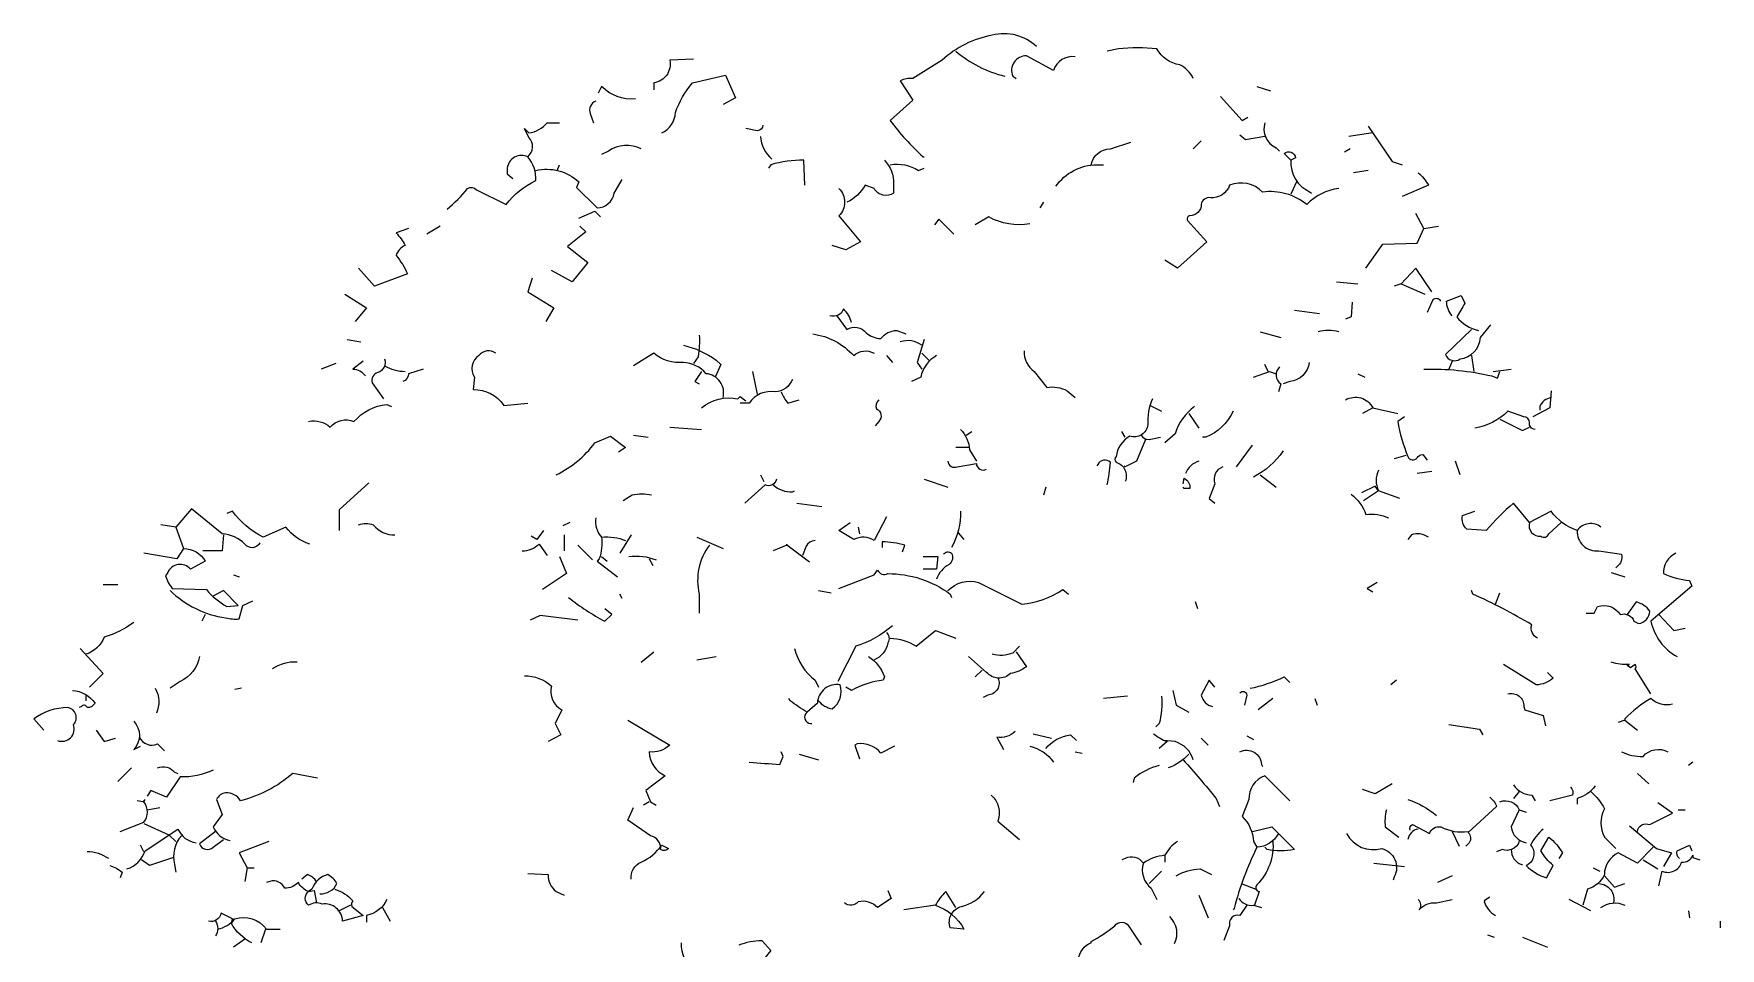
# Model space of a CAD drawing. Header units: millimetres. Extents: x 343.9 to 346.9, y 2593.57 to 2597.43.
# Drawn here: x 343.9 to 346.903, y 2595.806 to 2597.435 of the extents above; entities that cross this region are included whole.
import ezdxf

# ---------------------------------------------------------------- set-up
doc = ezdxf.new("R2010")
doc.units = ezdxf.units.MM
doc.header["$LTSCALE"] = 10
doc.layers.add('Vegetais', color=94, linetype='Continuous')

msp = doc.modelspace()

# ---------------------------------------------------------------- linework, layer by layer
at = {"layer": 'Vegetais'}
for points in [[(345.6858, 2597.4118, 0.259125), (345.6069, 2597.432, 0.14621), (345.5179, 2597.3875), (345.4654, 2597.3551, 0.140045), (345.4431, 2597.3511), (345.4654, 2597.3167), (345.4249, 2597.2803, 0.045349), (345.4836, 2597.2156), (345.4856, 2597.2156)], [(345.9649, 2597.3551, 0.166656), (345.9406, 2597.3794, -0.236053), (345.9001, 2597.4077, 0.059021), (345.8314, 2597.4077), (345.8112, 2597.4037)], [(345.0751, 2597.3895), (345.0326, 2597.3875, -0.433228), (345.0043, 2597.3471), (345.0043, 2597.3349)], [(345.5422, 2597.4037, 0.120178), (345.6292, 2597.3592)], [(345.7545, 2597.3936, 0.374222), (345.7161, 2597.3693), (345.6676, 2597.3956, 0.538727), (345.6433, 2597.3592), (345.6494, 2597.3551)], [(345.0184, 2597.2581, 0.2836), (345.0427, 2597.2945, -0.086777), (345.073, 2597.3471), (345.1317, 2597.3612), (345.1499, 2597.3208), (345.1276, 2597.3086)], [(344.9719, 2597.3187, -0.22728), (344.9113, 2597.341), (344.9052, 2597.3289)], [(344.9012, 2597.3147, 0.4142), (344.891, 2597.2925), (344.8971, 2597.2763)], [(344.6362, 2597.1226, 0.057129), (344.6726, 2597.159, -0.369919), (344.6888, 2597.157), (344.7414, 2597.1307, -0.117401), (344.794, 2597.1731, 0.20253), (344.7798, 2597.2156, 0.429047), (344.7818, 2597.25), (344.7738, 2597.2662), (344.7818, 2597.2581, 0.195877), (344.8142, 2597.2763), (344.8364, 2597.2763)], [(345.1984, 2597.2722, -0.4142), (345.1883, 2597.2621), (345.1681, 2597.2662)], [(346.0923, 2597.2763, 0.386597), (346.1125, 2597.2318), (346.1185, 2597.2257)], [(344.982, 2597.2298, 0.27121), (344.9234, 2597.2257), (344.9113, 2597.2197)], [(345.1944, 2597.252, 0.207977), (345.2146, 2597.2116)], [(345.7828, 2597.2015, -0.35463), (345.8172, 2597.2298), (345.8536, 2597.2419)], [(344.7798, 2597.2156, 0.520645), (344.7434, 2597.1954), (344.7434, 2597.1853), (344.7535, 2597.1772)], [(345.2732, 2597.1651), (345.2712, 2597.2095, 0.072388), (345.2126, 2597.2015), (345.2085, 2597.1954)], [(345.4148, 2597.2095, -0.207474), (345.431, 2597.1671), (345.431, 2597.1509, -0.433868), (345.3966, 2597.159), (345.3804, 2597.1651, -0.162277), (345.3481, 2597.1347)], [(345.4249, 2597.2015, -0.185669), (345.4755, 2597.1913), (345.4856, 2597.1954)], [(345.7202, 2597.163, -0.24263), (345.793, 2597.2015), (345.8051, 2597.2015)], [(346.1388, 2597.2095), (346.1266, 2597.2217, -0.586716), (346.1469, 2597.2136), (346.1388, 2597.2095)], [(346.1388, 2597.2095, 0.32309), (346.1731, 2597.1529), (346.1752, 2597.1509)], [(344.794, 2597.1913, -0.247086), (344.8708, 2597.1711), (344.8668, 2597.161), (344.9032, 2597.1246, 0.369919), (344.9335, 2597.1509), (344.9477, 2597.1752)], [(346.3653, 2597.1873, -0.082748), (346.3835, 2597.1651), (346.3369, 2597.1448)], [(345.3339, 2597.159, -0.416656), (345.3339, 2597.1104), (345.3723, 2597.0639), (345.346, 2597.0498), (345.3218, 2597.0579)], [(346.2237, 2597.159, 0.171967), (346.1671, 2597.1307, 0.200745), (346.0882, 2597.1529, 0.302124), (346.0296, 2597.1651, -0.343094), (345.9952, 2597.1428, 0.4142), (345.979, 2597.1307, -0.4142), (345.9588, 2597.1104, 0.618027), (345.9547, 2597.1024), (345.9891, 2597.0639), (345.9365, 2597.0174), (345.9143, 2597.0316)], [(344.5675, 2597.0882), (344.5452, 2597.0801, -0.077301), (344.5614, 2597.0579, 0.209167), (344.5452, 2597.0397, -0.073669), (344.5655, 2597.0073), (344.5068, 2596.9851), (344.4785, 2597.0174)], [(345.6736, 2597.0963, -0.17128), (345.6008, 2597.1084), (345.5766, 2597.0943)], [(346.4057, 2596.9588, 0.442368), (346.3915, 2596.9608), (346.3814, 2596.9386)], [(346.4259, 2596.9325, -0.178864), (346.4158, 2596.9588), (346.4421, 2596.9689), (346.4482, 2596.9547, 0.010635), (346.434, 2596.9305, 0.164948), (346.4724, 2596.9062)], [(345.3562, 2596.9204, 0.135742), (345.342, 2596.9446, -0.4142), (345.3177, 2596.9325)], [(345.3299, 2596.9325), (345.3481, 2596.9082, -0.388977), (345.3824, 2596.9022, 0.178864), (345.4087, 2596.892, -0.243835), (345.437, 2596.9062), (345.4532, 2596.9001)], [(345.2874, 2596.9001, -0.175232), (345.3602, 2596.8617, -0.323349), (345.3966, 2596.8658)], [(346.2237, 2596.9042, 0.112473), (346.1873, 2596.9042)], [(346.4603, 2596.9082), (346.4138, 2596.8637, 0.489075), (346.4401, 2596.8556, 0.354019), (346.4765, 2596.8941), (346.4947, 2596.9163)], [(344.7232, 2596.8658, 0.401794), (344.6929, 2596.8617, 0.4142), (344.6848, 2596.8233), (344.6827, 2596.801, -0.260452), (344.7373, 2596.7727), (344.7798, 2596.7768)], [(345.0569, 2596.8799, -0.099014), (345.1155, 2596.8536), (345.1236, 2596.8455), (345.1135, 2596.8233)], [(345.0852, 2596.8981, -0.055374), (345.0832, 2596.8597), (345.0751, 2596.8476)], [(345.4815, 2596.8799, 0.250641), (345.4431, 2596.886)], [(345.6635, 2596.8698, 0.248367), (345.6817, 2596.8334), (345.704, 2596.8051, -0.162277), (345.7404, 2596.799), (345.7545, 2596.7869)], [(344.4866, 2596.8516), (344.4684, 2596.8374, -0.259125), (344.4906, 2596.8253)], [(344.525, 2596.8556, -0.4142), (344.5129, 2596.8314, 0.4142), (344.5028, 2596.8132), (344.523, 2596.7849)], [(344.525, 2596.8435, 0.128769), (344.5614, 2596.8334)], [(345.1276, 2596.7869, 0.462555), (345.0973, 2596.8294, 0.199997), (345.0569, 2596.8496, -0.211655), (345.0043, 2596.8658), (344.9679, 2596.8435)], [(345.5078, 2596.8617, 0.211838), (345.4795, 2596.8233), (345.4633, 2596.8152)], [(346.1185, 2596.8415, 0.471924), (346.1206, 2596.8112), (346.1165, 2596.797)], [(346.1711, 2596.8496, -0.354019), (346.1367, 2596.8152), (346.1246, 2596.8112)], [(344.5938, 2596.8374), (344.5675, 2596.8294, -0.310577), (344.5574, 2596.8152)], [(345.251, 2596.8192, -0.290726), (345.2207, 2596.797, 0.300995), (345.1742, 2596.7768), (345.158, 2596.7768)], [(346.3754, 2596.8374, -0.065994), (346.4967, 2596.8253), (346.5068, 2596.8213), (346.5109, 2596.8334)], [(345.0892, 2596.7687, -0.223526), (345.1539, 2596.7849), (345.158, 2596.7889), (345.1681, 2596.7808)], [(345.2308, 2596.797, 0.062256), (345.2429, 2596.7768), (345.2631, 2596.7828)], [(345.4047, 2596.7828, 0.302765), (345.4006, 2596.7667, -0.544022), (345.4047, 2596.7444), (345.3986, 2596.7363)], [(345.892, 2596.7849, 0.12587), (345.884, 2596.7384, -0.472687), (345.8516, 2596.7181, 0.225525), (345.8273, 2596.6817, 0.4142), (345.8273, 2596.6716, -0.453766), (345.8435, 2596.6372)], [(346.2358, 2596.7828, -0.427887), (346.2844, 2596.7687), (346.3289, 2596.7586)], [(346.6019, 2596.7869, 0.25296), (346.5816, 2596.7707), (346.5816, 2596.7646)], [(344.3895, 2596.7444, -0.236053), (344.4279, 2596.7343, -0.326447), (344.4704, 2596.7444, -0.184021), (344.5291, 2596.7748), (344.5371, 2596.7707)], [(345.9669, 2596.7707, 0.162277), (345.9325, 2596.7222), (345.9143, 2596.706)], [(346.0356, 2596.7626, -0.19191), (345.9871, 2596.7161), (345.981, 2596.7161)], [(346.341, 2596.7525), (346.3289, 2596.7444, 0.056015), (346.3471, 2596.6817, 0.618027), (346.3632, 2596.6797, -0.236053), (346.3733, 2596.6858), (346.3814, 2596.6757)], [(346.5735, 2596.7303, -0.45993), (346.5634, 2596.7424, 0.4142), (346.5533, 2596.7525), (346.525, 2596.7626, -0.153275), (346.4664, 2596.7323)], [(345.5503, 2596.7303, -0.178864), (345.5665, 2596.6939), (345.5786, 2596.6736)], [(345.8718, 2596.7202, 0.276978), (345.886, 2596.7121), (345.9062, 2596.7161)], [(344.8304, 2596.6494, 0.122345), (344.8991, 2596.706), (344.9274, 2596.7181), (344.9537, 2596.6979), (344.9416, 2596.6898)], [(346.1246, 2596.6918, -0.126114), (346.072, 2596.6453)], [(345.528, 2596.6736, 0.509216), (345.5442, 2596.6635), (345.5786, 2596.6696, 0.566177), (345.5968, 2596.6595)], [(345.8112, 2596.6312, 0.048889), (345.8172, 2596.6716, 0.526016), (345.795, 2596.6676), (345.793, 2596.6656)], [(345.975, 2596.6736, 0.236053), (345.9507, 2596.6514)], [(346.0174, 2596.6635, 0.4142), (346.0033, 2596.6332), (345.9932, 2596.6069), (346.0033, 2596.5988)], [(345.2227, 2596.6413, -0.480621), (345.2025, 2596.6312), (345.1661, 2596.5988)], [(345.2166, 2596.6312, 0.193741), (345.251, 2596.619), (345.255, 2596.6211)], [(345.9467, 2596.6332), (345.9487, 2596.6433, -0.302765), (345.9588, 2596.6251), (345.9487, 2596.6251), (345.9467, 2596.6271)], [(346.2945, 2596.6575, 0.224854), (346.2945, 2596.6211), (346.2682, 2596.6029)], [(345.0002, 2596.613, 0.118042), (344.9659, 2596.613), (344.9497, 2596.6029)], [(346.2459, 2596.615, -0.143997), (346.2722, 2596.5786, -0.146759), (346.3127, 2596.5725)], [(346.5634, 2596.5644), (346.5351, 2596.5988, 0.041733), (346.4866, 2596.5503), (346.4522, 2596.5523, -0.265564), (346.4441, 2596.5766), (346.4664, 2596.5847)], [(344.3026, 2596.528, -0.568253), (344.2763, 2596.526, 0.175797), (344.2358, 2596.5442), (344.1812, 2596.5887), (344.1529, 2596.5564), (344.1266, 2596.5604)], [(344.3915, 2596.526, -0.163284), (344.3491, 2596.5564), (344.3086, 2596.5382, -0.113754), (344.254, 2596.5847), (344.2439, 2596.5806)], [(344.9012, 2596.5725, 0.236053), (344.9113, 2596.5382, -0.099014), (344.9072, 2596.4997), (344.9032, 2596.4957), (344.9396, 2596.4674)], [(345.4188, 2596.5746), (345.3966, 2596.5321, 0.274826), (345.3602, 2596.5341), (345.3339, 2596.5503), (345.3541, 2596.5644)], [(345.5503, 2596.5847, -0.148178), (345.5341, 2596.52)], [(346.6484, 2596.5503, -0.162277), (346.6019, 2596.5847), (346.5634, 2596.5644, 0.541992), (346.5837, 2596.5402, 0.523941), (346.5978, 2596.5442), (346.6201, 2596.5644)], [(344.4785, 2596.5604, -0.162277), (344.5048, 2596.5604, 0.236053), (344.5432, 2596.5422)], [(344.9113, 2596.5382, -0.133911), (344.9537, 2596.5321)], [(346.3835, 2596.5382, 0.255692), (346.3531, 2596.5422), (346.3471, 2596.5341)], [(346.6908, 2596.5564, 0.417374), (346.6484, 2596.5503, 0.463791), (346.6868, 2596.5139), (346.7272, 2596.5078, -0.302765), (346.7191, 2596.4856), (346.7171, 2596.4836)], [(344.1671, 2596.5179, -0.265564), (344.2055, 2596.4957), (344.1792, 2596.4815, 0.540619), (344.1388, 2596.4755), (344.1347, 2596.4694, 0.104111), (344.1469, 2596.4472), (344.2075, 2596.4451, 0.087555), (344.2439, 2596.4148), (344.2641, 2596.4168), (344.2379, 2596.4431), (344.2197, 2596.433)], [(344.7697, 2596.5139, 0.186783), (344.8, 2596.526), (344.8142, 2596.5058)], [(345.1034, 2596.524, 0.224854), (345.0852, 2596.437), (345.0852, 2596.4027)], [(345.2914, 2596.5321, 0.276978), (345.2753, 2596.522), (345.2692, 2596.5058)], [(345.4472, 2596.5119), (345.4512, 2596.524, 0.064087), (345.4108, 2596.5301), (345.4108, 2596.52)], [(345.52, 2596.5078, -0.442368), (345.5341, 2596.5098, -0.369919), (345.5301, 2596.4896, 0.196625), (345.5078, 2596.4633)], [(346.8243, 2596.5098, 0.301514), (346.8021, 2596.4734, 0.092056), (346.8486, 2596.4613), (346.8526, 2596.4512), (346.7798, 2596.3885, 0.222809), (346.8263, 2596.3258)], [(344.9598, 2596.5038, -0.133911), (345.0083, 2596.4977)], [(345.3339, 2596.4472), (345.3966, 2596.4714), (345.4027, 2596.4795, 0.4142), (345.4209, 2596.4734, -0.159607), (345.5321, 2596.437), (345.5341, 2596.431)], [(345.528, 2596.4431, -0.291199), (345.5826, 2596.4573), (345.6595, 2596.4188, 0.123093), (345.7323, 2596.4451), (345.7424, 2596.437)], [(344.1428, 2596.4431, 0.155884), (344.2419, 2596.3946, 0.07106), (344.2662, 2596.3926), (344.2722, 2596.4168), (344.2904, 2596.4249)], [(344.8526, 2596.431, 0.050552), (344.9173, 2596.3885), (344.9295, 2596.4006), (344.9173, 2596.4108)], [(346.5776, 2596.3582, -0.362045), (346.5675, 2596.3824, 0.029785), (346.4623, 2596.437), (346.4603, 2596.4431)], [(346.6645, 2596.4027), (346.6787, 2596.4027), (346.6848, 2596.4148, -0.343094), (346.7252, 2596.4006, -0.4142), (346.7495, 2596.3885), (346.7576, 2596.3845, 0.359619), (346.7778, 2596.4067, 0.165543), (346.7535, 2596.4229), (346.7373, 2596.4006)], [(344.0781, 2596.3865, -0.092499), (344.0255, 2596.3602, -0.224854), (343.9932, 2596.3299)], [(345.429, 2596.3804, -0.101349), (345.3642, 2596.344), (345.3319, 2596.2813)], [(345.4188, 2596.3683, -0.343094), (345.4209, 2596.3501, -0.260178), (345.3966, 2596.3198)], [(345.4249, 2596.3582, -0.148178), (345.4714, 2596.344), (345.5058, 2596.3723), (345.5422, 2596.3582)], [(345.255, 2596.34, 0.166275), (345.2914, 2596.2834), (345.2975, 2596.2712)], [(345.6494, 2596.3339), (345.6676, 2596.3076, -0.109772), (345.6393, 2596.2955, -0.427002), (345.5968, 2596.2975), (345.5644, 2596.3258)], [(345.6554, 2596.344), (345.6433, 2596.3319, -0.166153), (345.6069, 2596.3299)], [(344.1954, 2596.3258, -0.245377), (344.161, 2596.2813), (344.1428, 2596.2692)], [(344.3693, 2596.3157, 0.169571), (344.3248, 2596.3036)], [(345.3865, 2596.3258, -0.16861), (345.4148, 2596.2894), (345.4128, 2596.2834, 0.105759), (345.3562, 2596.2652), (345.346, 2596.2712)], [(346.5958, 2596.2975), (346.6059, 2596.2874, -0.172653), (346.5756, 2596.2753), (346.5169, 2596.3117)], [(346.7798, 2596.2591), (346.7515, 2596.3036, 0.5), (346.7515, 2596.3117), (346.7434, 2596.3056), (346.7373, 2596.3096), (346.7414, 2596.3117, -0.099014), (346.709, 2596.3157)], [(344.1165, 2596.2692, -0.232346), (344.1185, 2596.2247)], [(344.7738, 2596.2914, -0.183472), (344.8223, 2596.2732, 0.356949), (344.8405, 2596.2308), (344.8284, 2596.2065), (344.8385, 2596.1863), (344.8162, 2596.1742)], [(345.2975, 2596.247, 0.188675), (345.3218, 2596.2328, 0.343094), (345.3359, 2596.2753, 0.452606), (345.2955, 2596.2429), (345.2773, 2596.2267, -0.030823), (345.247, 2596.247), (345.2449, 2596.251)], [(345.617, 2596.2874, -0.535172), (345.5988, 2596.2571), (345.5907, 2596.253)], [(346.0033, 2596.2712), (345.9932, 2596.2834), (345.979, 2596.2571, 0.302765), (345.9992, 2596.2368)], [(346.066, 2596.2692, 0.060013), (346.1266, 2596.2894), (346.1367, 2596.2793)], [(343.9689, 2596.2652, -0.234344), (344.0093, 2596.2429, -0.276978), (343.9952, 2596.2348, 0.618027), (343.9851, 2596.2368), (343.981, 2596.2348)], [(345.9082, 2596.255, -0.082748), (345.9042, 2596.2065), (345.8981, 2596.2004)], [(346.0478, 2596.2611, -0.704712), (346.0599, 2596.2571), (346.0559, 2596.2389)], [(346.525, 2596.2591, -0.517548), (346.5533, 2596.2368), (346.5553, 2596.2308), (346.5877, 2596.2207), (346.5917, 2596.2025)], [(346.8182, 2596.2409, -0.259125), (346.7798, 2596.251, 0.075043), (346.7333, 2596.2146), (346.7333, 2596.2126), (346.7212, 2596.2085)], [(343.9426, 2596.1762, 0.645172), (343.9709, 2596.2045, 0.599991), (343.9608, 2596.2348, 0.162277), (343.9001, 2596.2146), (343.9183, 2596.1944)], [(344.0781, 2596.2106, -0.400543), (344.0781, 2596.16), (344.0902, 2596.1661)], [(344.9578, 2596.2126), (345.0326, 2596.1681, -0.21463), (344.9962, 2596.156, 0.291199), (345.0245, 2596.1135), (344.9901, 2596.0872), (344.9982, 2596.067), (345.0083, 2596.0609)], [(345.2773, 2596.2267, 0.697281), (345.2834, 2596.2065), (345.2854, 2596.2065)], [(344.0882, 2596.1822, 0.4142), (344.1206, 2596.1701), (344.1327, 2596.158)], [(345.6474, 2596.1924, -0.24913), (345.615, 2596.1822), (345.6271, 2596.16)], [(345.702, 2596.162, -0.19014), (345.7464, 2596.1863), (345.7566, 2596.1762)], [(345.8941, 2596.1883, 0.090164), (345.9183, 2596.1742), (345.9042, 2596.162)], [(345.1742, 2596.1378, 0.008286), (345.2288, 2596.1337), (345.2348, 2596.1479), (345.2308, 2596.156)], [(345.433, 2596.1661), (345.4087, 2596.1539, 0.266052), (345.3663, 2596.1701), (345.3622, 2596.1681), (345.3703, 2596.1438)], [(345.6736, 2596.1661, -0.180573), (345.7161, 2596.1378)], [(345.9649, 2596.1418, 0.25), (345.9325, 2596.1742), (345.9123, 2596.1762)], [(345.9568, 2596.1519, -0.128281), (345.9204, 2596.1276)], [(346.0478, 2596.156, -0.548935), (346.0862, 2596.1337), (346.0882, 2596.1297)], [(346.7272, 2596.156, 0.111496), (346.7657, 2596.1479, -0.353287), (346.8101, 2596.156)], [(344.2197, 2596.1236, -0.12587), (344.161, 2596.1115), (344.1367, 2596.0751), (344.1084, 2596.0872), (344.1024, 2596.0771)], [(344.1206, 2596.1276, -0.34938), (344.1509, 2596.1196), (344.157, 2596.1175)], [(345.9042, 2596.1317, 0.109406), (345.8597, 2596.1094), (345.8577, 2596.1014)], [(345.9467, 2596.1418, -0.017029), (346.0053, 2596.073), (346.0114, 2596.0589)], [(344.4057, 2596.1094), (344.3612, 2596.1175, -0.120178), (344.2682, 2596.069, 0.278625), (344.2419, 2596.0832, 0.265564), (344.2257, 2596.071), (344.2358, 2596.0447), (344.2197, 2596.0225, 0.260178), (344.25, 2595.9982)], [(346.1367, 2596.069), (346.0923, 2596.1135, 0.331436), (346.0639, 2596.071), (346.0518, 2596.0407, -0.197815), (346.072, 2595.9962), (346.0781, 2595.9861)], [(346.5351, 2596.0973, 0.252106), (346.5675, 2596.0791), (346.5735, 2596.069)], [(346.6362, 2596.0933, -0.302765), (346.6403, 2596.0791), (346.5998, 2596.069)], [(346.6807, 2596.0953, -0.162277), (346.6484, 2596.073), (346.6484, 2596.0629)], [(344.0538, 2596.0144), (344.0963, 2596.0306, 0.337067), (344.0963, 2596.067), (344.0983, 2596.071), (344.0943, 2596.067), (344.0842, 2596.069)], [(345.6049, 2596.0791, -0.302765), (345.617, 2596.0326), (345.6554, 2596.0002)], [(346.3471, 2596.071, -0.105759), (346.3976, 2596.0427)], [(346.4927, 2596.0751, -0.162277), (346.5048, 2596.0589), (346.4542, 2596.0124, -0.343094), (346.4563, 2595.9942), (346.4502, 2595.9881)], [(346.5109, 2596.067, -0.4142), (346.5452, 2596.0528), (346.5574, 2596.0488)], [(346.6726, 2596.0852, -0.099014), (346.6969, 2596.0548, 0.243301), (346.6969, 2596.0043), (346.7171, 2595.9841)], [(346.7555, 2596.0144, -0.486771), (346.7778, 2596.0265), (346.8182, 2596.0468), (346.7919, 2596.065)], [(344.9638, 2595.9295, -0.333328), (344.982, 2595.9598, 0.137939), (345.0184, 2595.9901), (345.0306, 2595.9841, -0.4142), (345.0164, 2595.982, 0.40065), (344.9982, 2596.0063), (344.9578, 2596.0346), (344.9679, 2596.0569)], [(346.3086, 2596.0528, 0.082748), (346.3066, 2596.0225), (346.3309, 2596.0043)], [(346.5452, 2596.0528), (346.5311, 2596.0225, 0.333328), (346.5574, 2595.9942)], [(344.066, 2595.9477, 0.253723), (344.0983, 2595.98), (344.157, 2596.0184, 0.268112), (344.1893, 2595.9942)], [(344.163, 2596.0063, 0.25499), (344.1509, 2595.9557), (344.1529, 2595.9416)], [(344.2237, 2596.0144), (344.1954, 2595.9922, 0.546783), (344.2197, 2595.9861), (344.2379, 2596.0002)], [(346.1165, 2596.0104, -0.252106), (346.0781, 2595.9861, 0.053238), (346.0377, 2595.8769), (346.0356, 2595.8749)], [(346.07, 2596.0144), (346.1044, 2596.0225), (346.1448, 2595.982, -0.083908), (346.0963, 2595.982), (346.0923, 2595.9861)], [(346.1064, 2595.9982, -0.221268), (346.0781, 2595.9193, 0.618027), (346.0821, 2595.9072), (346.0741, 2595.8829)], [(346.2379, 2596.0104, 0.359314), (346.3005, 2595.9841, -0.483139), (346.3228, 2595.9335), (346.3208, 2595.9274)], [(346.3653, 2596.0184, 0.333328), (346.3471, 2596.0002)], [(346.3511, 2596.0164, -0.4142), (346.3551, 2596.0265), (346.3855, 2596.0104, -0.382629), (346.4057, 2596.0225, 0.162277), (346.4542, 2596.0144)], [(346.5877, 2596.0184, 0.099014), (346.5655, 2595.9901, -0.463791), (346.5614, 2595.9557), (346.5574, 2595.9537, 0.112411), (346.5938, 2595.9315), (346.6059, 2595.9537, -0.099014), (346.5837, 2595.98), (346.5978, 2596.0043, -0.099014), (346.6221, 2595.976), (346.616, 2595.9659)], [(344.0336, 2595.9659, 0.152283), (343.9952, 2595.978)], [(345.9365, 2595.9962, 0.126938), (345.9143, 2595.9719, 0.123093), (345.8759, 2595.9578, 0.382629), (345.8435, 2595.9659), (345.8374, 2595.9638)], [(346.5452, 2595.9962, -0.4142), (346.5149, 2595.982), (346.5048, 2595.978)], [(346.5311, 2595.982, 0.343094), (346.5493, 2595.9557), (346.5513, 2595.9557)], [(346.7839, 2595.9861), (346.7555, 2595.9578), (346.7212, 2595.976, 0.291199), (346.6969, 2595.9375, -0.207977), (346.6666, 2595.9113), (346.6585, 2595.8829)], [(346.794, 2595.9173), (346.8, 2595.9436, 0.453766), (346.8344, 2595.9598, 0.33638), (346.8546, 2595.9719), (346.8546, 2595.9679), (346.8668, 2595.9638)], [(346.8304, 2595.9659, -0.302765), (346.8263, 2595.98), (346.8486, 2595.9901), (346.8526, 2595.98)], [(344.0356, 2595.9537, -0.104111), (344.0579, 2595.9416), (344.0538, 2595.9315)], [(344.7798, 2595.9396), (344.8162, 2595.9375, 0.24263), (344.8304, 2595.9072), (344.8445, 2595.9011)], [(345.8759, 2595.9578, 0.315216), (345.89, 2595.9133), (345.9001, 2595.8931)], [(345.9345, 2595.9355, -0.122009), (345.977, 2595.9477), (345.9972, 2595.9375)], [(344.436, 2595.9113, -0.146225), (344.4684, 2595.891, 0.236053), (344.4664, 2595.8809), (344.4866, 2595.8647), (344.4502, 2595.8546, 0.449966), (344.4138, 2595.885, 0.248367), (344.3895, 2595.8829, -0.5), (344.3895, 2595.9072, -0.17128), (344.3713, 2595.9234, -0.201935), (344.3471, 2595.9133, 0.369919), (344.3208, 2595.9254), (344.3147, 2595.9234)], [(344.4037, 2595.9254, 0.162277), (344.3875, 2595.9375), (344.3774, 2595.9295)], [(344.4097, 2595.9032, 0.300919), (344.4401, 2595.9214, 0.14502), (344.4239, 2595.9375, 0.261322), (344.3956, 2595.9113), (344.3895, 2595.9072), (344.3996, 2595.9092), (344.4037, 2595.887)], [(345.4209, 2595.9092), (345.4269, 2595.8951), (345.4027, 2595.8789, 0.259125), (345.3683, 2595.889, -0.4142), (345.344, 2595.887)], [(346.6868, 2595.9214, -0.477875), (346.7131, 2595.887)], [(344.5291, 2595.8931, -0.236053), (344.4927, 2595.8647), (344.4927, 2595.8526)], [(345.5422, 2595.8789), (345.524, 2595.9072, 0.08429), (345.5058, 2595.8829), (345.4492, 2595.8749)], [(345.5058, 2595.8829, -0.186218), (345.5564, 2595.8405), (345.5321, 2595.8425, -0.438553), (345.5523, 2595.8809, 0.177994), (345.5928, 2595.9072)], [(346.0599, 2595.8829), (346.0478, 2595.8647, 0.577133), (346.0296, 2595.8465), (346.0195, 2595.8203)], [(346.0457, 2595.8951, 0.283676), (346.072, 2595.8829), (346.0862, 2595.8789)], [(346.3653, 2595.8931, -0.343094), (346.3673, 2595.8749, -0.253143), (346.3976, 2595.887), (346.4259, 2595.8931)], [(346.4927, 2595.8971), (346.4825, 2595.891, 0.209167), (346.5028, 2595.8647)], [(346.6908, 2595.8789, -0.280075), (346.7333, 2595.8829)], [(344.2884, 2595.8162, -0.149628), (344.252, 2595.8506), (344.254, 2595.8587), (344.2338, 2595.8688, -0.447098), (344.2116, 2595.8546)], [(344.2237, 2595.8546, -0.309357), (344.2237, 2595.8283)], [(344.2277, 2595.8405, 0.176727), (344.2581, 2595.8587, -0.312363), (344.3147, 2595.8405), (344.339, 2595.8405)], [(345.7606, 2595.7859, -0.290726), (345.7828, 2595.8162), (345.7828, 2595.8182, 0.044205), (345.8253, 2595.8465, -0.511307), (345.8496, 2595.8465), (345.8718, 2595.8122)], [(345.9224, 2595.8627, -0.338058), (345.9305, 2595.8142)], [(345.156, 2595.8122, -0.096176), (345.1964, 2595.8203), (345.2126, 2595.8021), (345.1944, 2595.7798)], [(345.0528, 2595.8162, 0.223816), (345.0751, 2595.7657)]]:
    msp.add_lwpolyline(points, format="xyb", dxfattribs=at)
for points in [[(346.0134, 2597.3228), (346.0518, 2597.2803), (346.0619, 2597.2864)], [(346.0781, 2597.341), (346.1024, 2597.3329)], [(346.2763, 2597.2702), (346.3187, 2597.2075), (346.3369, 2597.2015)], [(345.979, 2597.2439), (345.9649, 2597.2298)], [(346.0923, 2597.252), (346.0579, 2597.2459), (346.0478, 2597.254)], [(346.2439, 2597.2298), (346.2338, 2597.2237)], [(346.2844, 2597.2581), (346.2419, 2597.252)], [(344.8324, 2597.1913), (344.8364, 2597.2015)], [(346.1489, 2597.1711), (346.1388, 2597.1489)], [(346.2763, 2597.1913), (346.25, 2597.1873)], [(344.8708, 2597.1064), (344.8991, 2597.1185), (344.9092, 2597.1084)], [(345.6979, 2597.1347), (345.6918, 2597.1246)], [(346.3754, 2597.0882), (346.3612, 2597.1145)], [(344.6241, 2597.0922), (344.5998, 2597.0781)], [(344.8728, 2597.0922), (344.883, 2597.0821), (344.8506, 2597.0558), (344.887, 2597.0275), (344.8587, 2596.9932), (344.8223, 2597.0134)], [(345.5382, 2597.0781), (345.5119, 2597.1044), (345.5038, 2597.0943)], [(346.2722, 2597.0174), (346.3026, 2597.0599), (346.3632, 2597.0619), (346.3754, 2597.0882), (346.4017, 2597.0922)], [(344.7879, 2596.9992), (344.7798, 2596.975), (344.8263, 2596.9466), (344.8122, 2596.9224)], [(346.2197, 2596.9932), (346.2581, 2596.9891)], [(346.3895, 2596.975), (346.3612, 2597.0174), (346.3349, 2596.9891), (346.3228, 2596.9851)], [(344.4542, 2596.9709), (344.4927, 2596.9466), (344.4724, 2596.9224)], [(346.3349, 2596.9891), (346.3774, 2596.9709)], [(346.1448, 2596.9426), (346.1893, 2596.9365)], [(346.248, 2596.9568), (346.2459, 2596.9305), (346.2358, 2596.9264)], [(346.0842, 2596.9042), (346.1206, 2596.8941)], [(344.4583, 2596.89), (344.4825, 2596.886)], [(345.4856, 2596.89), (345.4734, 2596.8496), (345.4815, 2596.8374)], [(344.4381, 2596.8476), (344.4118, 2596.8374)], [(345.4188, 2596.8617), (345.429, 2596.8496)], [(345.4815, 2596.8658), (345.4957, 2596.8516)], [(346.0983, 2596.8334), (346.0923, 2596.8455)], [(346.4259, 2596.8516), (346.4199, 2596.8374)], [(346.4603, 2596.8617), (346.4643, 2596.8334)], [(345.0892, 2596.8334), (345.0771, 2596.8152), (345.0852, 2596.8112)], [(345.1802, 2596.8334), (345.1883, 2596.793)], [(346.072, 2596.8233), (346.1003, 2596.8334), (346.1125, 2596.8294)], [(346.2581, 2596.8294), (346.2702, 2596.8233)], [(346.4987, 2596.8334), (346.5311, 2596.8374)], [(346.6019, 2596.799), (346.5998, 2596.7687), (346.5695, 2596.7525)], [(345.888, 2596.7727), (345.9082, 2596.7626)], [(345.9568, 2596.7586), (345.975, 2596.7323)], [(346.2844, 2596.7687), (346.2662, 2596.7586)], [(344.9679, 2596.7202), (344.9942, 2596.7161)], [(345.0326, 2596.7343), (345.0892, 2596.7303)], [(345.5604, 2596.7202), (345.5705, 2596.7262)], [(345.8435, 2596.7161), (345.8374, 2596.7262)], [(346.5109, 2596.7485), (346.5513, 2596.7282), (346.5634, 2596.7343)], [(345.5644, 2596.6979), (345.5422, 2596.6979)], [(345.8799, 2596.7121), (345.8637, 2596.6736), (345.8435, 2596.6635), (345.8415, 2596.6656)], [(346.0417, 2596.6635), (346.07, 2596.702)], [(346.343, 2596.6838), (346.3228, 2596.6777)], [(346.4401, 2596.6494), (346.432, 2596.6736)], [(344.4967, 2596.6352), (344.4441, 2596.5867), (344.4441, 2596.5503)], [(345.1944, 2596.6494), (345.2004, 2596.6372)], [(345.4856, 2596.6413), (345.528, 2596.6271)], [(346.0842, 2596.6494), (346.1125, 2596.6271)], [(346.3329, 2596.6069), (346.2945, 2596.6211), (346.2884, 2596.6292), (346.2641, 2596.617)], [(346.3895, 2596.6554), (346.3632, 2596.6514)], [(345.2591, 2596.5988), (345.3036, 2596.5928)], [(345.702, 2596.6271), (345.6979, 2596.613)], [(344.1529, 2596.5564), (344.1671, 2596.5179), (344.1549, 2596.4997), (344.0963, 2596.5098)], [(344.2379, 2596.5422), (344.2358, 2596.5139), (344.2015, 2596.5139)], [(344.8081, 2596.5503), (344.796, 2596.5341), (344.7859, 2596.5402)], [(344.8546, 2596.5644), (344.8425, 2596.5584)], [(344.8445, 2596.5422), (344.8445, 2596.5139)], [(344.9638, 2596.5422), (344.9436, 2596.5098)], [(345.3683, 2596.5564), (345.3703, 2596.5442)], [(345.5462, 2596.5462), (345.5564, 2596.5341)], [(344.8688, 2596.524), (344.8951, 2596.4977)], [(345.0811, 2596.5382), (345.1276, 2596.5179)], [(345.2813, 2596.4937), (345.2409, 2596.524), (345.2409, 2596.526), (345.2409, 2596.524), (345.2166, 2596.5139)], [(344.8364, 2596.5038), (344.8486, 2596.4734), (344.8061, 2596.4451)], [(344.9113, 2596.5038), (344.9214, 2596.4957)], [(344.9962, 2596.4997), (345.0023, 2596.4876)], [(345.4836, 2596.5038), (345.5098, 2596.5038), (345.5078, 2596.4815), (345.4836, 2596.4815)], [(344.0498, 2596.4532), (344.0235, 2596.4532)], [(344.2561, 2596.4714), (344.2662, 2596.4674)], [(346.2925, 2596.4573), (346.2743, 2596.4472), (346.2844, 2596.4411)], [(346.709, 2596.4755), (346.7333, 2596.4674)], [(344.9477, 2596.429), (344.9436, 2596.437)], [(345.2975, 2596.4431), (345.3198, 2596.4391)], [(345.9729, 2596.4108), (345.9689, 2596.4229)], [(346.5028, 2596.4188), (346.5109, 2596.4391)], [(344.2055, 2596.4006), (344.1994, 2596.3885)], [(344.8688, 2596.3905), (344.8021, 2596.3986), (344.7839, 2596.3905)], [(346.794, 2596.4006), (346.8203, 2596.3723), (346.8405, 2596.3764)], [(343.9831, 2596.34), (344.0235, 2596.2955), (343.9992, 2596.2712)], [(344.982, 2596.3157), (345.0043, 2596.3339)], [(345.0811, 2596.3198), (345.1155, 2596.3258)], [(345.5887, 2596.3016), (345.5766, 2596.2894)], [(344.2702, 2596.2692), (344.2581, 2596.2672)], [(346.3268, 2596.2834), (346.3167, 2596.2753)], [(343.9932, 2596.2571), (343.9932, 2596.247)], [(345.8476, 2596.255), (345.8051, 2596.251)], [(345.9285, 2596.2652), (345.9345, 2596.2389), (345.9568, 2596.2267)], [(346.1064, 2596.251), (346.0801, 2596.2308)], [(346.1812, 2596.251), (346.1853, 2596.2389)], [(346.7333, 2596.2126), (346.7555, 2596.1944)], [(344.0114, 2596.1944), (344.0255, 2596.1742), (344.0457, 2596.1802)], [(345.6797, 2596.1883), (345.7121, 2596.1802)], [(345.979, 2596.1802), (345.9911, 2596.1681)], [(346.0599, 2596.1843), (346.072, 2596.1782)], [(346.4199, 2596.2045), (346.4745, 2596.1964), (346.4805, 2596.1863)], [(345.2631, 2596.1519), (345.2975, 2596.1418)], [(345.7545, 2596.156), (345.7667, 2596.1539)], [(344.0741, 2596.1276), (344.0498, 2596.1034)], [(346.8546, 2596.1378), (346.8465, 2596.1317)], [(346.3187, 2596.0993), (346.2884, 2596.0811), (346.2662, 2596.0892)], [(346.7555, 2596.1175), (346.7758, 2596.0993)], [(344.9962, 2596.067), (344.9861, 2596.0609)], [(346.5452, 2596.0852), (346.5351, 2596.073)], [(344.0963, 2596.0286), (344.1408, 2596.0083), (344.1529, 2595.9962)], [(344.1024, 2596.0528), (344.1246, 2596.0569)], [(346.8283, 2596.0528), (346.8405, 2596.0528)], [(346.4259, 2596.0144), (346.4381, 2595.9881)], [(346.7414, 2596.0245), (346.7899, 2595.9841), (346.8162, 2595.976), (346.8021, 2595.9517)], [(344.0963, 2595.978), (344.0902, 2595.9901)], [(344.3187, 2595.9962), (344.2662, 2595.976), (344.2803, 2595.9497), (344.2925, 2595.9497)], [(345.9143, 2595.9719), (345.9143, 2595.9598)], [(344.1489, 2595.9679), (344.1064, 2595.9537), (344.0923, 2595.9638)], [(344.2803, 2595.9497), (344.2763, 2595.9254)], [(345.886, 2595.9214), (345.9082, 2595.9436)], [(346.2864, 2595.9578), (346.341, 2595.9517)], [(346.6767, 2595.9497), (346.6888, 2595.9436)], [(346.7657, 2595.9638), (346.7919, 2595.9477)], [(346.0498, 2595.9214), (346.0761, 2595.9113)], [(346.4259, 2595.9355), (346.3996, 2595.9234)], [(346.6969, 2595.9355), (346.7151, 2595.9153), (346.7333, 2595.9214)], [(344.4643, 2595.8829), (344.4441, 2595.8728)], [(344.521, 2595.8789), (344.5351, 2595.8546)], [(345.975, 2595.9011), (345.9911, 2595.8607)], [(346.6726, 2595.8728), (346.6342, 2595.8931)], [(344.2561, 2595.8587), (344.252, 2595.8506)], [(346.8465, 2595.8728), (346.8486, 2595.8607)], [(346.9032, 2595.8546), (346.9032, 2595.8425)], [(344.2763, 2595.8223), (344.2561, 2595.8081)], [(344.3127, 2595.8405), (344.3046, 2595.8162)], [(346.4886, 2595.8304), (346.5007, 2595.8263)], [(346.5513, 2595.8263), (346.5958, 2595.8081)]]:
    msp.add_lwpolyline(points, dxfattribs=at)

doc.saveas('drawing.dxf')
